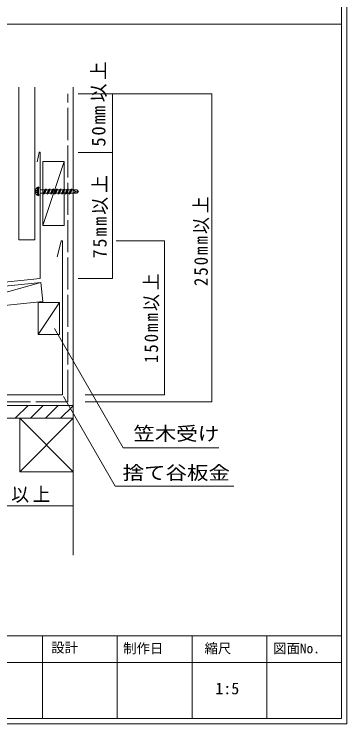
# Model space of a CAD drawing. Units: millimetres, scale not verified. Extents: x -990 to 1002, y -1561 to 1249.
# Drawn here: x 690 to 1002, y -1561 to -897 of the extents above; entities that cross this region are included whole.
import ezdxf
from ezdxf.enums import TextEntityAlignment as Align

# ---------------------------------------------------------------- set-up
doc = ezdxf.new("R2010")
doc.units = ezdxf.units.MM
doc.header["$LTSCALE"] = 5
doc.linetypes.add('LONG_DASHED1', pattern=[7, 6, -1])
doc.layers.add('0-0_0', color=7, linetype='Continuous', lineweight=18)
doc.layers.add('0-A_ルーフィ', color=5, linetype='LONG_DASHED1', lineweight=9)
doc.styles.add('ＭＳ ゴシック', font='')
doc.styles.get('ＭＳ ゴシック').set_extended_font_data('MS Gothic')

msp = doc.modelspace()

# ---------------------------------------------------------------- linework, layer by layer
at = {"layer": '0-0_0'}
for p, q in [((1001.853, -211.484), (1001.853, -1561.483)), ((996.853, -216.484), (996.853, -1556.483)), ((996.853, -906.522), (-983.147, -906.522)), ((745.461, -1403.796), (745.461, -965.764)), ((782.184, -971.814), (782.184, -1144.768)), ((750.053, -1026.814), (782.184, -1026.814)), ((710.179, -1062.223), (711.549, -1062.223)), ((711.549, -1062.223), (711.548, -1064.143)), ((712.145, -1063.183), (712.146, -1059.883)), ((712.146, -1059.883), (714.532, -1059.883)), ((712.873, -1067.434), (712.875, -1058.933)), ((714.532, -1059.883), (714.532, -1066.46)), ((720.031, -1060.727), (717.751, -1065.678)), ((720.031, -1060.727), (718.809, -1061.684)), ((720.382, -1061.685), (722.256, -1061.685)), ((723.477, -1060.727), (721.199, -1065.678)), ((723.477, -1060.727), (722.256, -1061.685)), ((723.828, -1061.686), (725.702, -1061.686)), ((726.924, -1060.728), (724.645, -1065.679)), ((726.924, -1060.728), (725.702, -1061.686)), ((727.275, -1061.687), (729.149, -1061.687)), ((730.37, -1060.729), (728.091, -1065.68)), ((730.37, -1060.729), (729.149, -1061.687)), ((730.721, -1061.687), (732.596, -1061.688)), ((733.817, -1060.73), (731.537, -1065.681)), ((733.817, -1060.73), (732.596, -1061.688)), ((734.168, -1061.688), (736.042, -1061.689)), ((737.263, -1060.731), (734.984, -1065.682)), ((737.263, -1060.731), (736.042, -1061.689)), ((737.614, -1061.689), (739.489, -1061.69)), ((740.71, -1060.732), (738.431, -1065.682)), ((740.71, -1060.732), (739.489, -1061.689)), ((741.06, -1061.69), (742.935, -1061.69)), ((744.156, -1060.732), (741.877, -1065.683)), ((744.156, -1060.732), (742.935, -1061.69)), ((744.507, -1061.691), (748.791, -1061.692)), ((748.791, -1061.692), (750.372, -1063.192)), ((710.178, -1064.142), (711.548, -1064.143)), ((712.145, -1063.183), (712.144, -1066.459)), ((714.532, -1066.46), (712.144, -1066.459)), ((717.751, -1065.678), (719, -1064.685)), ((719, -1064.685), (720.875, -1064.685)), ((721.198, -1065.678), (722.447, -1064.686)), ((722.447, -1064.686), (724.322, -1064.686)), ((724.645, -1065.679), (725.893, -1064.686)), ((725.893, -1064.686), (727.768, -1064.687)), ((728.091, -1065.68), (729.34, -1064.687)), ((729.34, -1064.687), (731.214, -1064.688)), ((731.537, -1065.681), (732.786, -1064.688)), ((732.786, -1064.688), (734.661, -1064.688)), ((734.984, -1065.682), (736.233, -1064.689)), ((736.233, -1064.689), (738.108, -1064.689)), ((738.431, -1065.682), (739.68, -1064.69)), ((739.68, -1064.69), (741.554, -1064.69)), ((741.877, -1065.683), (743.126, -1064.691)), ((743.126, -1064.691), (748.79, -1064.692)), ((748.79, -1064.692), (750.372, -1063.192)), ((785.68, -1109.337), (831.016, -1109.337)), ((831.016, -1109.337), (831.016, -1253.518)), ((750.053, -1144.768), (782.184, -1144.768)), ((792.304, -1303.052), (727.849, -1191.413)), ((784.917, -1339.046), (736.381, -1254.979)), ((756.737, -1253.518), (831.016, -1253.518)), ((756.737, -1260.07), (875.462, -1260.07)), ((745.461, -1263.519), (181.301, -1263.519)), ((691.282, -1275.519), (703.282, -1263.519)), ((705.424, -1275.519), (717.424, -1263.519)), ((719.566, -1275.519), (731.566, -1263.519)), ((733.709, -1275.519), (745.461, -1263.765)), ((745.461, -1275.519), (181.301, -1275.519)), ((745.461, -1275.519), (695.461, -1325.519)), ((745.461, -1325.519), (695.461, -1275.519)), ((745.461, -1285.011), (745.461, -1358.584)), ((792.304, -1303.052), (881.851, -1303.052)), ((784.917, -1339.046), (896.026, -1339.046)), ((745.461, -1357.539), (615.462, -1357.539)), ((-983.147, -1479.123), (996.853, -1479.123)), ((716.853, -1479.123), (716.853, -1556.483)), ((786.853, -1479.123), (786.853, -1556.483)), ((856.853, -1479.123), (856.853, -1556.483)), ((926.853, -1479.123), (926.853, -1556.483)), ((347.075, -1504.133), (996.853, -1504.133)), ((-983.147, -1556.483), (996.853, -1556.483)), ((1001.853, -1561.483), (-988.147, -1561.483))]:
    msp.add_line(p, q, dxfattribs=at)
at = {"layer": '0-0_0', "color": 1}
for p, q in [((694.542, -965.764), (694.542, -1108.404)), ((709.541, -965.764), (709.541, -1108.404)), ((737.13, -1035.179), (717.13, -1095.179)), ((737.13, -1095.179), (737.13, -1065.179)), ((709.541, -1108.404), (694.542, -1108.404))]:
    msp.add_line(p, q, dxfattribs=at)
at = {"layer": '0-0_0', "color": 5}
for p, q in [((713.588, -1026.815), (711.701, -1035.571)), ((714.648, -1144.768), (714.648, -1026.815)), ((734.32, -1109.886), (730.437, -1124.376)), ((735.461, -1253.518), (735.461, -1109.735)), ((714.648, -1144.768), (606.42, -1156.034)), ((735.461, -1253.518), (615.462, -1253.518))]:
    msp.add_line(p, q, dxfattribs=at)
at = {"layer": '0-0_0', "color": 6}
for p, q in [((715.111, -1148.383), (610.675, -1159.253)), ((612.539, -1177.157), (715.111, -1148.383)), ((715.111, -1148.383), (716.973, -1166.286)), ((612.539, -1177.157), (716.973, -1166.286)), ((732.773, -1167.114), (712.774, -1197.114))]:
    msp.add_line(p, q, dxfattribs=at)
at = {"layer": '0-0_0'}
for points in [[(750.053, -971.814), (875.462, -971.814), (875.462, -1260.07)], [(714.414, -1061.684), (718.809, -1061.685), (717.429, -1064.684)], [(720.031, -1060.727), (720.382, -1061.685), (719, -1064.685)], [(722.256, -1061.685), (720.875, -1064.685), (721.198, -1065.678)], [(723.477, -1060.727), (723.828, -1061.686), (722.447, -1064.686)], [(725.702, -1061.686), (724.322, -1064.686), (724.645, -1065.679)], [(726.924, -1060.728), (727.275, -1061.687), (725.893, -1064.686)], [(729.149, -1061.687), (727.768, -1064.687), (728.091, -1065.68)], [(730.37, -1060.729), (730.721, -1061.687), (729.34, -1064.687)], [(732.596, -1061.688), (731.214, -1064.688), (731.537, -1065.681)], [(733.817, -1060.73), (734.167, -1061.688), (732.786, -1064.688)], [(736.042, -1061.689), (734.661, -1064.688), (734.984, -1065.682)], [(737.263, -1060.731), (737.614, -1061.689), (736.233, -1064.689)], [(739.489, -1061.69), (738.108, -1064.689), (738.431, -1065.682)], [(740.71, -1060.732), (741.06, -1061.69), (739.68, -1064.69)], [(742.935, -1061.69), (741.554, -1064.69), (741.877, -1065.683)], [(744.156, -1060.732), (744.507, -1061.691), (743.126, -1064.691)], [(714.413, -1064.684), (717.429, -1064.684), (717.751, -1065.678)], [(695.461, -1275.519), (695.461, -1325.519), (745.461, -1325.519)]]:
    msp.add_lwpolyline(points, dxfattribs=at)
at = {"layer": '0-0_0', "color": 1}
for points in [[(737.13, -1065.179), (737.13, -1035.179), (717.13, -1035.179), (717.13, -1065.179)], [(717.13, -1065.179), (717.13, -1095.179), (737.13, -1095.179)]]:
    msp.add_lwpolyline(points, dxfattribs=at)
at = {"layer": '0-0_0', "color": 6}
msp.add_lwpolyline([(732.773, -1197.114), (732.773, -1167.114), (712.774, -1167.114), (712.774, -1197.114)], close=True, dxfattribs=at)
at = {"layer": '0-0_0', "color": 5}
for centre, radius, start, end in [((714.12, -1026.874), 0.534, 6.35046, 173.651), ((734.905, -1109.918), 0.586, 18.22255, 176.96718)]:
    msp.add_arc(centre, radius, start, end, dxfattribs=at)
at = {"layer": '0-0_0'}
for centre, radius, start, end in [((714.706, -1063.184), 4.628, 113.30402, 246.67163), ((749.371, -1060.066), 3.668, 207.12019, 276.76671), ((747.754, -1064.935), 1.435, 84.69449, 168.05658)]:
    msp.add_arc(centre, radius, start, end, dxfattribs=at)
at = {"layer": '0-A_ルーフィ'}
for q in [(740.462, -971.814), (181.301, -1260.07)]:
    msp.add_line((740.462, -1260.07), q, dxfattribs=at)

# ---------------------------------------------------------------- texts
at = {"layer": '0-0_0', "color": 4, "style": 'ＭＳ ゴシック', "width": 1.15}
for s, p in [('笠木受け', (801.815, -1300.12)), ('捨て谷板金', (791.752, -1336.739))]:
    msp.add_text(s, height=12.83, dxfattribs=at).set_placement(p, align=Align.BOTTOM_LEFT)
at = {"layer": '0-0_0', "style": 'ＭＳ ゴシック'}
for s, height, p in [('設計', 9.164, (724.943, -1497.51)), ('制作日', 9.164, (792.326, -1498.236)), ('縮尺', 9.164, (868.576, -1498.236)), ('図面No.', 9.164, (932.92, -1498.236)), ('1:5', 11, (878.639, -1537.174))]:
    msp.add_text(s, height=height, dxfattribs=at).set_placement(p, align=Align.BOTTOM_LEFT)
at = {"layer": '0-0_0', "color": 4, "char_height": 12.83, "attachment_point": 7, "rotation": 90, "style": 'ＭＳ ゴシック'}
for s, insert in [('\\T1.23;\\W0.95;75mm以上', (778.246, -1125.796)), ('\\T1.24;\\W0.9;250mm以上', (873.064, -1151.803)), ('\\T1.24;\\W0.9;150mm以上', (826.468, -1223.865))]:
    msp.add_mtext(s, dxfattribs=dict(at, insert=insert))
at = {"layer": '0-0_0', "color": 4, "insert": (637.727, -1354.629), "char_height": 12.83, "attachment_point": 7, "style": 'ＭＳ ゴシック'}
msp.add_mtext('\\T1.2;\\W0.95;120㎜以上', dxfattribs=at)
at = {"layer": '0-A_ルーフィ', "color": 4, "insert": (777.15, -1021.302), "char_height": 12.83, "attachment_point": 7, "rotation": 90, "style": 'ＭＳ ゴシック'}
msp.add_mtext('\\T1.19;50㎜以上', dxfattribs=at)

doc.saveas('drawing.dxf')
